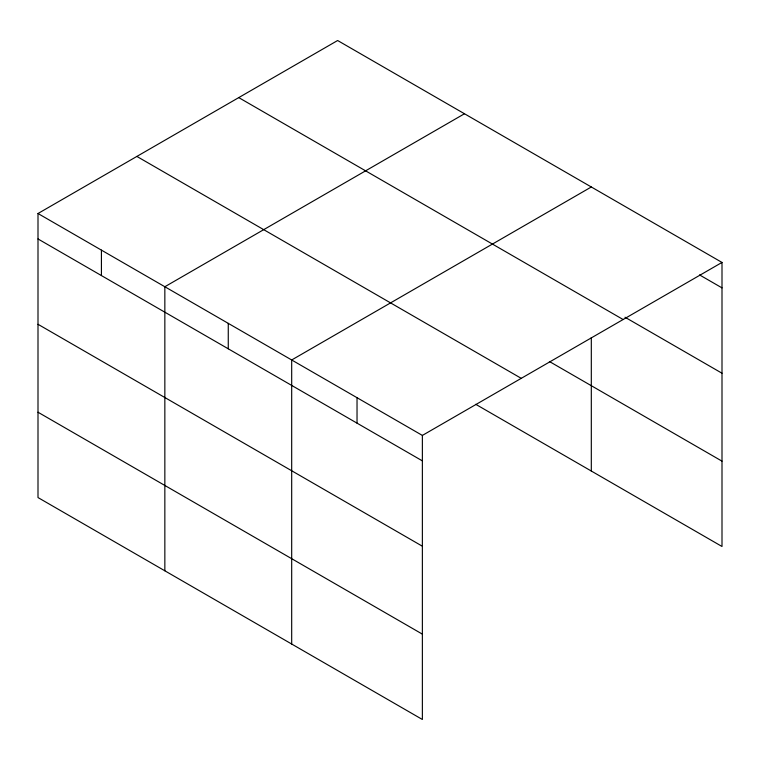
<?xml version="1.0" encoding="UTF-8"?>
<svg xmlns="http://www.w3.org/2000/svg" width="760" height="760" viewBox="0 0 760 760"><rect width="100%" height="100%" fill="white"/><g stroke="black" fill="none" stroke-linecap="round" stroke-linejoin="round"><path stroke-width="1.14" d="M422.37 546.212L422.37 435.423L38 213.512L38 497.562L422.37 719.482L422.37 546.212L38 324.292M475.722 404.301L722 546.487L722 262.438L337.63 40.517L38 213.512M464.474 113.753L164.844 286.738L164.844 570.798M591.308 186.989L291.688 359.974L291.688 644.024M422.37 435.423L722 262.438M699.542 274.911L722 287.878M625.005 317.224L722 373.226M238.754 97.603L623.124 319.523M549.375 361.484L722 461.149M136.876 156.427L521.246 378.337M38 238.953L422.37 460.873M38 412.224L422.37 634.135M591.308 337.63L591.308 471.038M357.029 397.698L357.029 423.149M228.266 323.361L228.266 348.802M101.422 250.126L101.422 275.566"/></g></svg>
